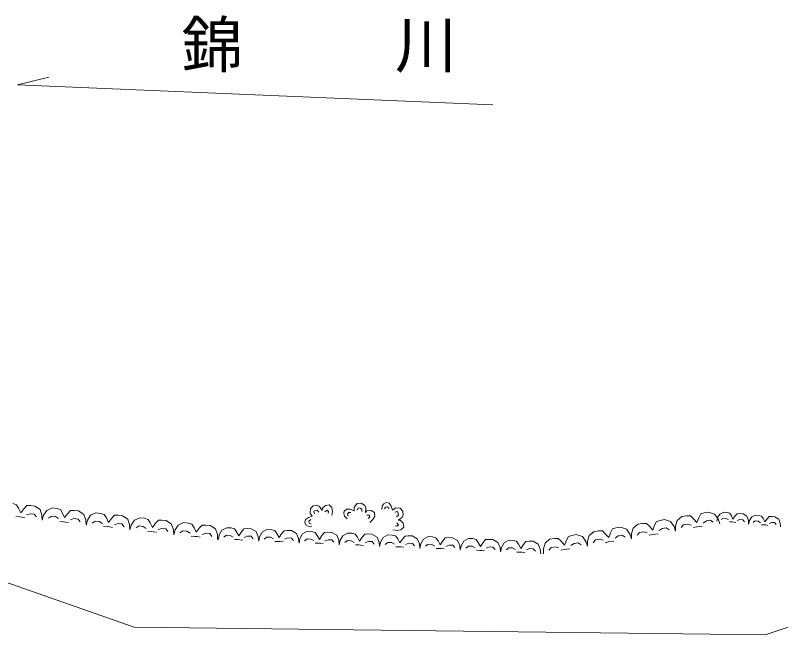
# Model space of a CAD drawing. Units: millimetres, scale not verified. Extents: x 61922 to 701922, y 6976 to 366976.
# Drawn here: x 290736 to 327904, y 272747 to 302844 of the extents above; entities that cross this region are included whole.
import ezdxf

# ---------------------------------------------------------------- set-up
doc = ezdxf.new("R2010")
doc.units = ezdxf.units.MM
doc.header["$LTSCALE"] = 1000
doc.layers.add('S-BGD', color=1, linetype='Continuous', lineweight=13)
doc.layers.add('S-BGD-HTXT', color=6, linetype='Continuous', lineweight=13)
doc.styles.add('ＭＳ ゴシック', font='')
doc.styles.get('ＭＳ ゴシック').set_extended_font_data('MS Gothic')

msp = doc.modelspace()

# ---------------------------------------------------------------- linework, layer by layer
at = {"layer": 'S-BGD'}
for p, q in [((290841, 299467), (292358, 299835)), ((313929, 298497), (290841, 299467)), ((307533, 279138), (307344, 279115)), ((307686, 279046), (307533, 279138)), ((308747, 279164), (308636, 279109)), ((308888, 279134), (308747, 279164)), ((308993, 278990), (308888, 279134)), ((290621, 279117), (290798, 279060)), ((290798, 279060), (290898, 278892)), ((290898, 278892), (291002, 278671)), ((291002, 278671), (291154, 278869)), ((291154, 278869), (291295, 279021)), ((291295, 279021), (291467, 279023)), ((291467, 279023), (291680, 278999)), ((291680, 278999), (291936, 278831)), ((291936, 278831), (292030, 278556)), ((292104, 278548), (292260, 278784)), ((292260, 278784), (292521, 278906)), ((292521, 278906), (292750, 278881)), ((292750, 278881), (292927, 278823)), ((292927, 278823), (293027, 278656)), ((293283, 278633), (293424, 278784)), ((293424, 278784), (293597, 278787)), ((293597, 278787), (293810, 278763)), ((293810, 278763), (294066, 278594)), ((305069, 278878), (305050, 278655)), ((305203, 279012), (305069, 278878)), ((305381, 279034), (305203, 279012)), ((305315, 278787), (305231, 278746)), ((305402, 278798), (305315, 278787)), ((305508, 278980), (305381, 279034)), ((305481, 278707), (305402, 278798)), ((305639, 278786), (305508, 278980)), ((305651, 278888), (305639, 278786)), ((305798, 279029), (305651, 278888)), ((305877, 278804), (305770, 278717)), ((305983, 279054), (305798, 279029)), ((305942, 278741), (305877, 278804)), ((306112, 278922), (305983, 279054)), ((306140, 278739), (306112, 278922)), ((306824, 278844), (306713, 278751)), ((307002, 278839), (306824, 278844)), ((307184, 278772), (307002, 278839)), ((307193, 278950), (307184, 278772)), ((307344, 279115), (307193, 278950)), ((307391, 278910), (307338, 278799)), ((307483, 278892), (307391, 278910)), ((307558, 278846), (307483, 278892)), ((307565, 278726), (307558, 278846)), ((307754, 278926), (307686, 279046)), ((307738, 278692), (307754, 278926)), ((307810, 278765), (307738, 278692)), ((308013, 278786), (307810, 278765)), ((308174, 278693), (308013, 278786)), ((308559, 279003), (308530, 278825)), ((308636, 279109), (308559, 279003)), ((308715, 278951), (308665, 278859)), ((308809, 278964), (308715, 278951)), ((308891, 278876), (308809, 278964)), ((309052, 278805), (308993, 278990)), ((309198, 278907), (309052, 278805)), ((309421, 278889), (309198, 278907)), ((309555, 278755), (309421, 278889)), ((290943, 278472), (290766, 278487)), ((291054, 278460), (290943, 278472)), ((291197, 278433), (291054, 278460)), ((291466, 278624), (291287, 278564)), ((291658, 278603), (291466, 278624)), ((291761, 278468), (291658, 278603)), ((292030, 278556), (292040, 278313)), ((292040, 278313), (292104, 278548)), ((292488, 278506), (292342, 278409)), ((292685, 278484), (292488, 278506)), ((292835, 278386), (292685, 278484)), ((293027, 278656), (293132, 278434)), ((293132, 278434), (293283, 278633)), ((294066, 278594), (294159, 278320)), ((294234, 278312), (294389, 278548)), ((294389, 278548), (294651, 278669)), ((294651, 278669), (294880, 278644)), ((294880, 278644), (295057, 278587)), ((295057, 278587), (295157, 278419)), ((295157, 278419), (295261, 278197)), ((295261, 278197), (295413, 278396)), ((295413, 278396), (295553, 278548)), ((295553, 278548), (295726, 278550)), ((295726, 278550), (295939, 278526)), ((295939, 278526), (296195, 278358)), ((296519, 278311), (296780, 278433)), ((296780, 278433), (297009, 278407)), ((297009, 278407), (297186, 278350)), ((304968, 278450), (304824, 278345)), ((305153, 278509), (304968, 278450)), ((305050, 278655), (305153, 278509)), ((305231, 278746), (305258, 278625)), ((305929, 278633), (305942, 278741)), ((306113, 278533), (306140, 278739)), ((306713, 278751), (306689, 278630)), ((306689, 278630), (306725, 278504)), ((306725, 278504), (306848, 278373)), ((306909, 278678), (306862, 278596)), ((306862, 278596), (306904, 278499)), ((307030, 278688), (306909, 278678)), ((307937, 278560), (307799, 278557)), ((307873, 278393), (307950, 278470)), ((307950, 278470), (307937, 278560)), ((308105, 278347), (308194, 278509)), ((308194, 278509), (308174, 278693)), ((309289, 278726), (309168, 278699)), ((309250, 278476), (309340, 278555)), ((309330, 278642), (309289, 278726)), ((309329, 278319), (309523, 278450)), ((309340, 278555), (309330, 278642)), ((309523, 278450), (309577, 278577)), ((309577, 278577), (309555, 278755)), ((322884, 278292), (323105, 278484)), ((323105, 278484), (323335, 278523)), ((323335, 278523), (323523, 278516)), ((323523, 278516), (323667, 278381)), ((323831, 278195), (323923, 278431)), ((323923, 278431), (324018, 278617)), ((324018, 278617), (324185, 278668)), ((324185, 278668), (324399, 278705)), ((324399, 278705), (324696, 278612)), ((324696, 278612), (324864, 278371)), ((324799, 278264), (324842, 278436)), ((324842, 278436), (324951, 278609)), ((324951, 278609), (325139, 278701)), ((325121, 278411), (325017, 278338)), ((325264, 278398), (325121, 278411)), ((325139, 278701), (325305, 278686)), ((325374, 278329), (325264, 278398)), ((325305, 278686), (325434, 278647)), ((325434, 278647), (325509, 278528)), ((325509, 278528), (325588, 278369)), ((325588, 278369), (325695, 278515)), ((325695, 278515), (325795, 278627)), ((325795, 278627), (325920, 278631)), ((325920, 278631), (326074, 278617)), ((326074, 278617), (326262, 278499)), ((326262, 278499), (326334, 278301)), ((326388, 278297), (326497, 278470)), ((326497, 278470), (326685, 278562)), ((326685, 278562), (326851, 278547)), ((326851, 278547), (326980, 278508)), ((326980, 278508), (327055, 278389)), ((327055, 278389), (327134, 278229)), ((327241, 278376), (327341, 278488)), ((327341, 278488), (327466, 278492)), ((327466, 278492), (327620, 278478)), ((327620, 278478), (327808, 278360)), ((293072, 278236), (292896, 278250)), ((293184, 278223), (293072, 278236)), ((293326, 278197), (293184, 278223)), ((293596, 278388), (293416, 278327)), ((293787, 278367), (293596, 278388)), ((293891, 278231), (293787, 278367)), ((294159, 278320), (294170, 278076)), ((294170, 278076), (294234, 278312)), ((294617, 278269), (294472, 278172)), ((294814, 278247), (294617, 278269)), ((294965, 278149), (294814, 278247)), ((295725, 278151), (295546, 278090)), ((295917, 278130), (295725, 278151)), ((296020, 277994), (295917, 278130)), ((296195, 278358), (296289, 278083)), ((296289, 278083), (296299, 277840)), ((296299, 277840), (296363, 278075)), ((296363, 278075), (296519, 278311)), ((296746, 278032), (296601, 277935)), ((296943, 278010), (296746, 278032)), ((297186, 278350), (297286, 278183)), ((297286, 278183), (297391, 277961)), ((297391, 277961), (297542, 278160)), ((297542, 278160), (297683, 278311)), ((297683, 278311), (297856, 278313)), ((297856, 278313), (298068, 278290)), ((298068, 278290), (298325, 278121)), ((298325, 278121), (298418, 277847)), ((298493, 277838), (298648, 278074)), ((298648, 278074), (298910, 278196)), ((298910, 278196), (299139, 278171)), ((299139, 278171), (299315, 278113)), ((299315, 278113), (299415, 277946)), ((299671, 277923), (299812, 278074)), ((299812, 278074), (299985, 278077)), ((299985, 278077), (300198, 278053)), ((300198, 278053), (300454, 277884)), ((304824, 278345), (304794, 278204)), ((304794, 278204), (304849, 278093)), ((304849, 278093), (304955, 278016)), ((305082, 278348), (304993, 278266)), ((304993, 278266), (305007, 278172)), ((305007, 278172), (305099, 278122)), ((307957, 278201), (308105, 278347)), ((309176, 278029), (309283, 278015)), ((309347, 278081), (309260, 278188)), ((309283, 278015), (309347, 278081)), ((309431, 278307), (309329, 278319)), ((309572, 278159), (309431, 278307)), ((309597, 277975), (309572, 278159)), ((320744, 277926), (320965, 278118)), ((320965, 278118), (321195, 278158)), ((321195, 278158), (321383, 278151)), ((321383, 278151), (321527, 278016)), ((321691, 277829), (321783, 278065)), ((321783, 278065), (321878, 278252)), ((321878, 278252), (322045, 278303)), ((322045, 278303), (322259, 278339)), ((322259, 278339), (322556, 278247)), ((322556, 278247), (322724, 278006)), ((322799, 278018), (322884, 278292)), ((322802, 277771), (322799, 278018)), ((323184, 278084), (323069, 277949)), ((323382, 278118), (323184, 278084)), ((323556, 278065), (323382, 278118)), ((323667, 278381), (323831, 278195)), ((324087, 278018), (323941, 278004)), ((324296, 278280), (324138, 278170)), ((324488, 278312), (324296, 278280)), ((324627, 278209), (324488, 278312)), ((324864, 278371), (324942, 278137)), ((325548, 278224), (325420, 278232)), ((325629, 278217), (325548, 278224)), ((325733, 278200), (325629, 278217)), ((325925, 278342), (325796, 278295)), ((326064, 278330), (325925, 278342)), ((326141, 278233), (326064, 278330)), ((326334, 278301), (326346, 278125)), ((326346, 278125), (326388, 278297)), ((326667, 278272), (326563, 278199)), ((326810, 278259), (326667, 278272)), ((326920, 278190), (326810, 278259)), ((327094, 278085), (326966, 278093)), ((327175, 278078), (327094, 278085)), ((327134, 278229), (327241, 278376)), ((327279, 278061), (327175, 278078)), ((327471, 278203), (327342, 278156)), ((327610, 278191), (327471, 278203)), ((327687, 278094), (327610, 278191)), ((327808, 278360), (327880, 278162)), ((327880, 278162), (327892, 277986)), ((295201, 277999), (295025, 278013)), ((295313, 277987), (295201, 277999)), ((295456, 277960), (295313, 277987)), ((297094, 277913), (296943, 278010)), ((297331, 277763), (297155, 277777)), ((297443, 277750), (297331, 277763)), ((297585, 277724), (297443, 277750)), ((297854, 277915), (297675, 277854)), ((298046, 277893), (297854, 277915)), ((298150, 277758), (298046, 277893)), ((298418, 277847), (298429, 277603)), ((298429, 277603), (298493, 277838)), ((298876, 277796), (298730, 277699)), ((299073, 277774), (298876, 277796)), ((299224, 277676), (299073, 277774)), ((299415, 277946), (299520, 277724)), ((299520, 277724), (299671, 277923)), ((299984, 277678), (299805, 277617)), ((300175, 277657), (299984, 277678)), ((300279, 277521), (300175, 277657)), ((300454, 277884), (300547, 277610)), ((300642, 277594), (300770, 277819)), ((300770, 277819), (301001, 277946)), ((301001, 277946), (301212, 277937)), ((301212, 277937), (301376, 277895)), ((301376, 277895), (301478, 277748)), ((301478, 277748), (301587, 277552)), ((301587, 277552), (301713, 277743)), ((301713, 277743), (301832, 277889)), ((301832, 277889), (301990, 277902)), ((301990, 277902), (302185, 277893)), ((302185, 277893), (302429, 277755)), ((302429, 277755), (302531, 277510)), ((302600, 277507), (302727, 277732)), ((302727, 277732), (302958, 277859)), ((302958, 277859), (303169, 277850)), ((303169, 277850), (303334, 277808)), ((303334, 277808), (303435, 277661)), ((303435, 277661), (303544, 277465)), ((303544, 277465), (303670, 277656)), ((303670, 277656), (303789, 277802)), ((303789, 277802), (303947, 277815)), ((303947, 277815), (304142, 277806)), ((304142, 277806), (304386, 277668)), ((304386, 277668), (304488, 277423)), ((304557, 277420), (304684, 277645)), ((304684, 277645), (304916, 277772)), ((304916, 277772), (305126, 277763)), ((304955, 278016), (305132, 277988)), ((305126, 277763), (305291, 277721)), ((305291, 277721), (305392, 277574)), ((305627, 277569), (305746, 277715)), ((305746, 277715), (305904, 277728)), ((305904, 277728), (306100, 277719)), ((306100, 277719), (306343, 277581)), ((306642, 277558), (306873, 277685)), ((306873, 277685), (307083, 277676)), ((307083, 277676), (307248, 277634)), ((309076, 277844), (309282, 277817)), ((309282, 277817), (309465, 277846)), ((309465, 277846), (309597, 277975)), ((318604, 277561), (318825, 277753)), ((318825, 277753), (319055, 277792)), ((319055, 277792), (319243, 277786)), ((319243, 277786), (319387, 277651)), ((319387, 277651), (319551, 277464)), ((319551, 277464), (319643, 277700)), ((319643, 277700), (319738, 277887)), ((319738, 277887), (319906, 277937)), ((319906, 277937), (320120, 277974)), ((320120, 277974), (320416, 277881)), ((320416, 277881), (320584, 277640)), ((320659, 277653), (320744, 277926)), ((320663, 277406), (320659, 277653)), ((321044, 277719), (320929, 277584)), ((321242, 277753), (321044, 277719)), ((321416, 277700), (321242, 277753)), ((321527, 278016), (321691, 277829)), ((321947, 277653), (321801, 277639)), ((322156, 277914), (321998, 277805)), ((322348, 277947), (322156, 277914)), ((322487, 277844), (322348, 277947)), ((322724, 278006), (322802, 277771)), ((323828, 277985), (323653, 277950)), ((323941, 278004), (323828, 277985)), ((299460, 277526), (299284, 277540)), ((299572, 277514), (299460, 277526)), ((299715, 277487), (299572, 277514)), ((300547, 277610), (300558, 277366)), ((300598, 277375), (300642, 277594)), ((300995, 277578), (300868, 277481)), ((301176, 277570), (300995, 277578)), ((301319, 277491), (301176, 277570)), ((301544, 277368), (301382, 277370)), ((301647, 277363), (301544, 277368)), ((301779, 277348), (301647, 277363)), ((302013, 277538), (301853, 277472)), ((302189, 277530), (302013, 277538)), ((302291, 277413), (302189, 277530)), ((302531, 277510), (302555, 277288)), ((302555, 277288), (302600, 277507)), ((302952, 277492), (302825, 277394)), ((303133, 277483), (302952, 277492)), ((303276, 277404), (303133, 277483)), ((303501, 277281), (303340, 277283)), ((303604, 277276), (303501, 277281)), ((303736, 277261), (303604, 277276)), ((303970, 277451), (303810, 277385)), ((304146, 277443), (303970, 277451)), ((304249, 277326), (304146, 277443)), ((304488, 277423), (304513, 277202)), ((304513, 277202), (304557, 277420)), ((304909, 277405), (304782, 277307)), ((305090, 277396), (304909, 277405)), ((305234, 277317), (305090, 277396)), ((305392, 277574), (305501, 277378)), ((305501, 277378), (305627, 277569)), ((305927, 277364), (305767, 277298)), ((306103, 277356), (305927, 277364)), ((306206, 277239), (306103, 277356)), ((306343, 277581), (306445, 277336)), ((306445, 277336), (306470, 277115)), ((306470, 277115), (306514, 277333)), ((306514, 277333), (306642, 277558)), ((306866, 277318), (306739, 277220)), ((307047, 277309), (306866, 277318)), ((307191, 277230), (307047, 277309)), ((307248, 277634), (307349, 277487)), ((307349, 277487), (307458, 277291)), ((307458, 277291), (307584, 277482)), ((307584, 277482), (307704, 277628)), ((307704, 277628), (307861, 277641)), ((307884, 277277), (307724, 277211)), ((307861, 277641), (308057, 277632)), ((308060, 277269), (307884, 277277)), ((308057, 277632), (308301, 277494)), ((308301, 277494), (308403, 277249)), ((308471, 277246), (308599, 277471)), ((308599, 277471), (308830, 277598)), ((308830, 277598), (309040, 277589)), ((309040, 277589), (309205, 277547)), ((309205, 277547), (309306, 277400)), ((309306, 277400), (309415, 277204)), ((309415, 277204), (309542, 277395)), ((309542, 277395), (309661, 277541)), ((309661, 277541), (309818, 277554)), ((309818, 277554), (310014, 277545)), ((310014, 277545), (310258, 277407)), ((310258, 277407), (310360, 277162)), ((310428, 277159), (310556, 277384)), ((310556, 277384), (310787, 277511)), ((310787, 277511), (310997, 277502)), ((310997, 277502), (311162, 277460)), ((311162, 277460), (311264, 277313)), ((311264, 277313), (311373, 277117)), ((311373, 277117), (311499, 277308)), ((311499, 277308), (311618, 277454)), ((311618, 277454), (311775, 277467)), ((311775, 277467), (311971, 277458)), ((311971, 277458), (312215, 277320)), ((312215, 277320), (312317, 277075)), ((312385, 277072), (312513, 277297)), ((312513, 277297), (312744, 277424)), ((312744, 277424), (312955, 277415)), ((312955, 277415), (313119, 277373)), ((313119, 277373), (313221, 277226)), ((313456, 277221), (313575, 277367)), ((313575, 277367), (313733, 277380)), ((313733, 277380), (313928, 277371)), ((313928, 277371), (314172, 277233)), ((314470, 277210), (314701, 277337)), ((314701, 277337), (314912, 277328)), ((314912, 277328), (315077, 277286)), ((315077, 277286), (315178, 277139)), ((315413, 277134), (315532, 277280)), ((315532, 277280), (315690, 277293)), ((315690, 277293), (315886, 277284)), ((315886, 277284), (316129, 277146)), ((316465, 277196), (316685, 277388)), ((316685, 277388), (316915, 277427)), ((316915, 277427), (317103, 277420)), ((317103, 277420), (317248, 277285)), ((317248, 277285), (317412, 277099)), ((317412, 277099), (317503, 277335)), ((317503, 277335), (317598, 277521)), ((317598, 277521), (317766, 277572)), ((317766, 277572), (317980, 277609)), ((317980, 277609), (318276, 277516)), ((318276, 277516), (318444, 277275)), ((318444, 277275), (318523, 277041)), ((318519, 277288), (318604, 277561)), ((318523, 277041), (318519, 277288)), ((318904, 277354), (318790, 277218)), ((319102, 277387), (318904, 277354)), ((319276, 277334), (319102, 277387)), ((319661, 277274), (319549, 277254)), ((319807, 277288), (319661, 277274)), ((320016, 277549), (319859, 277439)), ((320209, 277582), (320016, 277549)), ((320347, 277479), (320209, 277582)), ((320584, 277640), (320663, 277406)), ((321689, 277620), (321513, 277584)), ((321801, 277639), (321689, 277620)), ((305459, 277194), (305297, 277196)), ((305561, 277189), (305459, 277194)), ((305693, 277174), (305561, 277189)), ((307416, 277107), (307254, 277109)), ((307518, 277102), (307416, 277107)), ((307650, 277087), (307518, 277102)), ((308163, 277152), (308060, 277269)), ((308403, 277249), (308427, 277028)), ((308427, 277028), (308471, 277246)), ((308823, 277231), (308696, 277133)), ((309004, 277222), (308823, 277231)), ((309148, 277143), (309004, 277222)), ((309373, 277020), (309211, 277022)), ((309476, 277015), (309373, 277020)), ((309607, 277000), (309476, 277015)), ((309841, 277190), (309681, 277124)), ((310017, 277182), (309841, 277190)), ((310120, 277065), (310017, 277182)), ((310360, 277162), (310384, 276941)), ((310384, 276941), (310428, 277159)), ((310781, 277144), (310654, 277046)), ((310962, 277136), (310781, 277144)), ((311105, 277056), (310962, 277136)), ((311330, 276933), (311168, 276935)), ((311433, 276928), (311330, 276933)), ((311564, 276913), (311433, 276928)), ((311798, 277103), (311639, 277037)), ((311975, 277095), (311798, 277103)), ((312077, 276978), (311975, 277095)), ((312317, 277075), (312341, 276854)), ((312341, 276854), (312385, 277072)), ((312738, 277057), (312611, 276959)), ((312919, 277049), (312738, 277057)), ((313062, 276969), (312919, 277049)), ((313221, 277226), (313330, 277030)), ((313330, 277030), (313456, 277221)), ((313756, 277016), (313596, 276950)), ((313932, 277008), (313756, 277016)), ((314034, 276891), (313932, 277008)), ((314172, 277233), (314274, 276988)), ((314274, 276988), (314299, 276767)), ((314299, 276767), (314343, 276985)), ((314343, 276985), (314470, 277210)), ((314695, 276970), (314568, 276872)), ((314876, 276962), (314695, 276970)), ((315019, 276882), (314876, 276962)), ((315178, 277139), (315287, 276943)), ((315287, 276943), (315413, 277134)), ((315713, 276929), (315553, 276863)), ((315889, 276921), (315713, 276929)), ((315992, 276804), (315889, 276921)), ((316129, 277146), (316231, 276901)), ((316379, 276922), (316465, 277196)), ((316383, 276675), (316379, 276922)), ((316764, 276988), (316650, 276853)), ((316962, 277022), (316764, 276988)), ((317136, 276969), (316962, 277022)), ((317521, 276908), (317409, 276889)), ((317668, 276922), (317521, 276908)), ((317876, 277184), (317719, 277074)), ((318069, 277216), (317876, 277184)), ((318207, 277113), (318069, 277216)), ((319549, 277254), (319373, 277219)), ((313287, 276846), (313126, 276848)), ((313390, 276841), (313287, 276846)), ((313522, 276826), (313390, 276841)), ((315244, 276759), (315083, 276761)), ((315347, 276754), (315244, 276759)), ((315479, 276739), (315347, 276754)), ((316231, 276901), (316256, 276680)), ((317409, 276889), (317233, 276854))]:
    msp.add_line(p, q, dxfattribs=at)
at = {"layer": 'S-BGD-HTXT'}
for p, q in [((219318, 300170), (296507, 273118)), ((327152, 272747), (345320, 278748)), ((296507, 273118), (327152, 272747))]:
    msp.add_line(p, q, dxfattribs=at)

# ---------------------------------------------------------------- texts
at = {"layer": 'S-BGD', "insert": (298796, 300049), "char_height": 2199, "attachment_point": 7, "style": 'ＭＳ ゴシック'}
msp.add_mtext('\\T1.73;錦\u3000川', dxfattribs=at)

doc.saveas('drawing.dxf')
